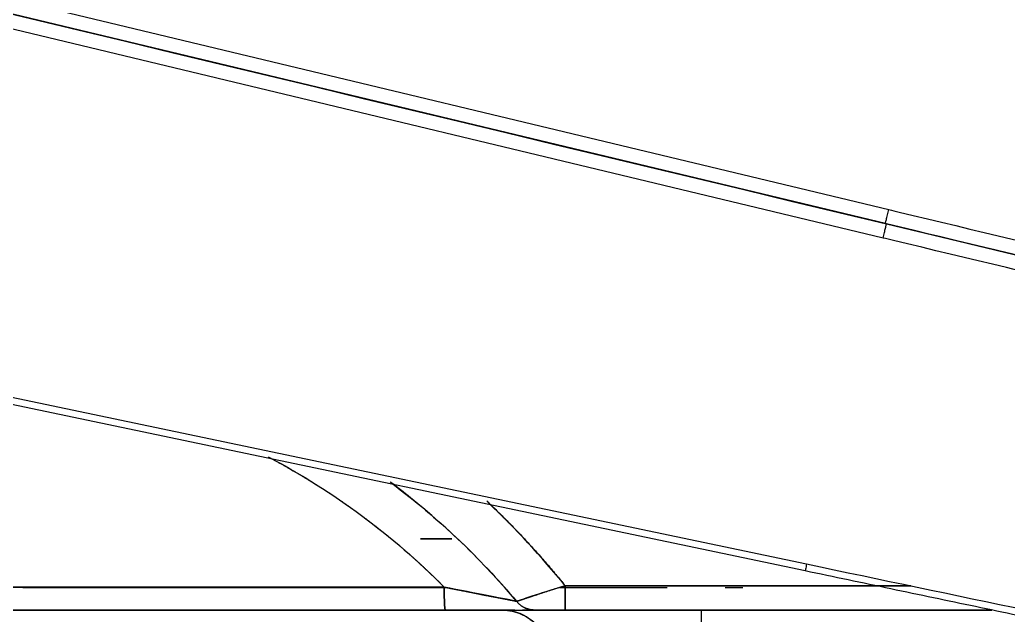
# Model space of a CAD drawing. Extents: x 86520 to 160660, y -2551 to 2752.
# Drawn here: x 89208.42 to 89229.21, y 1548.65 to 1561.18 of the extents above; entities that cross this region are included whole.
import ezdxf

# ---------------------------------------------------------------- set-up
doc = ezdxf.new("R2010")
doc.units = 0
doc.header["$LTSCALE"] = 10
doc.header["$MEASUREMENT"] = 0
doc.layers.add('1', color=7, linetype='CONTINUOUS')

msp = doc.modelspace()

# ---------------------------------------------------------------- linework, layer by layer
at = {"layer": '1', "color": 7, "linetype": 'CONTINUOUS'}
for p, q in [((89162.6854, 1572.5451), (89226.7015, 1557.1832)), ((89226.6292, 1556.8867), (89162.6131, 1572.2485)), ((89226.5812, 1556.5843), (89162.543, 1571.9515)), ((89224.9409, 1549.5798), (89160.4578, 1563.0988)), ((89160.4906, 1563.2446), (89224.9727, 1549.7257)), ((89226.6513, 1556.8814), (89226.6317, 1556.8861)), ((89217.3461, 1549.2307), (89208.4849, 1549.2307)), ((89217.3907, 1549.2307), (89217.3903, 1549.2307)), ((89219.8922, 1549.2307), (89219.7739, 1549.2307))]:
    msp.add_line(p, q, dxfattribs=at)
for points, degree, knots in [([(89259.8546, 1557.4987), (89259.681, 1557.6046), (89259.3338, 1557.8163), (89258.8132, 1558.134), (89258.2926, 1558.4519), (89257.7722, 1558.77), (89257.2518, 1559.0883), (89256.7316, 1559.4067), (89256.2114, 1559.7253), (89255.6913, 1560.0441), (89255.1713, 1560.363), (89254.6515, 1560.6821), (89254.1317, 1561.0014), (89253.612, 1561.3209), (89253.0925, 1561.6406), (89252.573, 1561.9604), (89252.0536, 1562.2804), (89251.5344, 1562.6006), (89251.0152, 1562.921), (89250.4962, 1563.2416), (89249.9772, 1563.5624), (89249.4584, 1563.8833), (89248.9397, 1564.2045), (89248.4211, 1564.5258), (89247.9026, 1564.8474), (89247.3842, 1565.1691), (89246.866, 1565.491), (89246.3478, 1565.8131), (89245.8298, 1566.1354), (89245.3119, 1566.4579), (89244.7941, 1566.7806), (89244.2764, 1567.1035), (89243.7588, 1567.4267), (89243.2414, 1567.75), (89242.7241, 1568.0735), (89242.2069, 1568.3972), (89241.6898, 1568.7211), (89241.1729, 1569.0453), (89240.6561, 1569.3696), (89240.1394, 1569.6942), (89239.6228, 1570.019), (89239.1064, 1570.3439), (89238.5901, 1570.6691), (89238.0739, 1570.9946), (89237.5579, 1571.3202), (89237.042, 1571.646), (89236.5262, 1571.9721), (89236.0106, 1572.2984), (89235.4951, 1572.6249), (89234.9797, 1572.9516), (89234.4645, 1573.2786), (89233.9494, 1573.6058), (89233.4345, 1573.9332), (89232.9197, 1574.2608), (89232.405, 1574.5887), (89231.8905, 1574.9167), (89231.3762, 1575.2451), (89230.8619, 1575.5736), (89230.3479, 1575.9024), (89229.8339, 1576.2314), (89229.3202, 1576.5607), (89228.8065, 1576.8902), (89228.2931, 1577.2199), (89227.7797, 1577.5499), (89227.2666, 1577.8801), (89226.7535, 1578.2106), (89226.2407, 1578.5413), (89225.728, 1578.8722), (89225.2154, 1579.2034), (89224.703, 1579.5349), (89224.1908, 1579.8665), (89223.6787, 1580.1985), (89223.1668, 1580.5307), (89222.655, 1580.8631), (89222.1434, 1581.1958), (89221.632, 1581.5288), (89221.0736, 1581.8927), (89220.4681, 1582.2879), (89219.8156, 1582.7143), (89219.1631, 1583.1414), (89218.5106, 1583.569), (89217.8582, 1583.9973), (89217.2057, 1584.4262), (89216.5533, 1584.8558), (89215.9009, 1585.286), (89215.2485, 1585.7168), (89214.5961, 1586.1483), (89213.9438, 1586.5804), (89213.2915, 1587.0132), (89212.6393, 1587.4466), (89211.9871, 1587.8807), (89211.335, 1588.3155), (89210.6829, 1588.7509), (89210.0309, 1589.187), (89209.3789, 1589.6238), (89208.727, 1590.0612), (89208.0752, 1590.4994), (89207.4235, 1590.9382), (89206.7718, 1591.3778), (89206.1202, 1591.818), (89205.4687, 1592.259), (89204.8172, 1592.7007), (89204.1659, 1593.1431), (89203.5147, 1593.5862), (89202.8635, 1594.03), (89202.2125, 1594.4745), (89201.5615, 1594.9198), (89200.9107, 1595.3659), (89200.26, 1595.8127), (89199.6094, 1596.2602), (89198.9589, 1596.7085), (89198.3086, 1597.1575), (89197.6583, 1597.6073), (89197.0083, 1598.0579), (89196.3583, 1598.5092), (89195.7085, 1598.9613), (89195.0588, 1599.4142), (89194.4093, 1599.8679), (89193.7599, 1600.3223), (89193.1107, 1600.7776), (89192.4616, 1601.2337), (89191.8128, 1601.6906), (89191.164, 1602.1482), (89190.5155, 1602.6067), (89189.8671, 1603.066), (89189.2189, 1603.5262), (89188.5709, 1603.9872), (89187.923, 1604.449), (89187.2754, 1604.9116), (89186.6279, 1605.3751), (89185.9807, 1605.8394), (89185.3337, 1606.3046), (89184.6868, 1606.7707), (89184.0402, 1607.2375), (89183.6094, 1607.5494), (89183.394, 1607.7054)], 3, [0, 0, 0, 0, 0.006663, 0.0133262, 0.0199895, 0.0266528, 0.0333163, 0.0399799, 0.0466436, 0.0533074, 0.0599714, 0.0666354, 0.0732995, 0.0799637, 0.0866281, 0.0932925, 0.099957, 0.1066217, 0.1132864, 0.1199512, 0.1266161, 0.1332811, 0.1399462, 0.1466114, 0.1532767, 0.1599421, 0.1666076, 0.1732731, 0.1799388, 0.1866045, 0.1932703, 0.1999362, 0.2066022, 0.2132683, 0.2199345, 0.2266007, 0.233267, 0.2399334, 0.2465999, 0.2532665, 0.2599332, 0.2665999, 0.2732667, 0.2799336, 0.2866006, 0.2932676, 0.2999347, 0.3066019, 0.3132692, 0.3199365, 0.326604, 0.3332715, 0.339939, 0.3466067, 0.3532744, 0.3599422, 0.3666101, 0.373278, 0.3799461, 0.3866141, 0.3932823, 0.3999506, 0.4066189, 0.4132872, 0.4199557, 0.4266242, 0.4332928, 0.4399615, 0.4466302, 0.4532991, 0.459968, 0.4666369, 0.473306, 0.4799751, 0.4866442, 0.4933135, 0.4999828, 0.5084982, 0.5170173, 0.5255401, 0.5340666, 0.5425968, 0.5511307, 0.5596683, 0.5682096, 0.5767546, 0.5853033, 0.5938556, 0.6024117, 0.6109714, 0.6195349, 0.628102, 0.6366728, 0.6452473, 0.6538255, 0.6624074, 0.670993, 0.6795822, 0.6881752, 0.6967719, 0.7053722, 0.7139763, 0.722584, 0.7311955, 0.7398106, 0.7484295, 0.757052, 0.7656783, 0.7743083, 0.7829419, 0.7915793, 0.8002204, 0.8088653, 0.8175138, 0.8261661, 0.8348221, 0.8434819, 0.8521453, 0.8608125, 0.8694835, 0.8781582, 0.8868366, 0.8955188, 0.9042048, 0.9128945, 0.921588, 0.9302853, 0.9389864, 0.9476912, 0.9563998, 0.9651122, 0.9738285, 0.9825485, 0.9912723, 1, 1, 1, 1]), ([(89228.0753, 1562.8292), (89232.1687, 1561.6659), (89236.2974, 1560.7024), (89241.6861, 1559.7491), (89243.3798, 1559.5066), (89246.3698, 1559.2017), (89247.6671, 1559.137), (89248.7671, 1559.1599)], 3, [0, 0, 0, 0, 0.5, 0.5, 0.75, 0.75, 1, 1, 1, 1]), ([(89249.0541, 1558.5941), (89248.4676, 1558.5848), (89247.8261, 1558.6007), (89246.7965, 1558.6589), (89246.442, 1558.684), (89245.7129, 1558.745), (89245.3382, 1558.781), (89244.1875, 1558.9043), (89243.3851, 1559.007), (89242.1443, 1559.188), (89241.7245, 1559.2529), (89241.0872, 1559.3565), (89240.7667, 1559.4099), (89240.3899, 1559.4748), (89240.2008, 1559.508), (89240.106, 1559.5247), (89240.0586, 1559.5331), (89240.0349, 1559.5373), (89240.0231, 1559.5394), (89240.0171, 1559.5405), (89240.0142, 1559.541), (89240.0129, 1559.5412), (89240.0121, 1559.5414), (89240.0117, 1559.5414), (89239.0863, 1559.7062), (89238.1301, 1559.8911), (89236.1708, 1560.2979), (89234.1649, 1560.7415), (89232.1014, 1561.25), (89230.0268, 1561.7867), (89228.9839, 1562.0692), (89227.9443, 1562.3637)], 3, [0, 0, 0, 0, 0.125, 0.125, 0.1875, 0.1875, 0.25, 0.25, 0.375, 0.375, 0.4375, 0.4375, 0.46875, 0.484375, 0.4921875, 0.4960938, 0.4980469, 0.4990234, 0.4995117, 0.4997559, 0.4998779, 0.499939, 0.499939, 0.5, 0.5, 0.625, 0.625, 0.75, 0.875, 0.875, 1, 1, 1, 1]), ([(89226.6292, 1556.8867), (89226.6293, 1556.8866), (89226.6313, 1556.8944), (89226.6388, 1556.9242), (89226.6442, 1556.9462), (89226.6576, 1557.0013), (89226.6656, 1557.0342), (89226.6829, 1557.1059), (89226.6922, 1557.1446), (89226.7015, 1557.1832)], 3, [0, 0, 0, 0, 0.25, 0.25, 0.5, 0.5, 0.75, 0.75, 1, 1, 1, 1]), ([(89226.7015, 1557.1833), (89226.7737, 1557.166), (89226.8458, 1557.1487), (89230.1005, 1556.3677), (89233.2737, 1555.6061), (89239.1233, 1554.202), (89241.7974, 1553.5601), (89246.241, 1552.4932), (89248.0088, 1552.0686), (89250.3431, 1551.5076), (89250.935, 1551.3651), (89250.9235, 1551.3675)], 3, [0, 0, 0, 0, 0.0056664, 0.0056664, 0.2556664, 0.2556664, 0.5056664, 0.5056664, 0.7556664, 0.7556664, 1, 1, 1, 1]), ([(89226.5812, 1556.5843), (89226.5904, 1556.6229), (89226.5997, 1556.6617), (89226.6168, 1556.7334), (89226.6246, 1556.7664), (89226.6376, 1556.8215), (89226.6428, 1556.8436), (89226.6497, 1556.8735), (89226.6514, 1556.8813), (89226.6513, 1556.8814)], 3, [0, 0, 0, 0, 0.25, 0.25, 0.5, 0.5, 0.75, 0.75, 1, 1, 1, 1]), ([(89242.8365, 1552.9963), (89241.8036, 1553.2443), (89240.6765, 1553.5149), (89238.2037, 1554.1086), (89236.8619, 1554.4306), (89232.7064, 1555.4281), (89229.6685, 1556.1572), (89226.6251, 1556.8875)], 3, [0, 0, 0, 0, 0.2453241, 0.2453241, 0.4968837, 0.4968837, 1, 1, 1, 1]), ([(89250.5606, 1551.1406), (89250.5723, 1551.1382), (89249.961, 1551.2853), (89247.5803, 1551.8574), (89245.8363, 1552.2763), (89239.1519, 1553.8812), (89232.9824, 1555.3621), (89226.6513, 1556.8814)], 3, [0, 0, 0, 0, 0.25, 0.25, 0.5, 0.5, 1, 1, 1, 1]), ([(89226.6513, 1556.8814), (89229.0947, 1556.295), (89231.4791, 1555.7228), (89233.8541, 1555.1528), (89236.0906, 1554.616), (89238.3186, 1554.0812), (89240.3278, 1553.5988), (89242.3303, 1553.1181), (89245.6579, 1552.3191), (89246.9488, 1552.0091), (89248.2432, 1551.6981), (89249.0849, 1551.4958), (89249.9302, 1551.2927), (89250.5009, 1551.1553), (89250.5592, 1551.1411)], 2, [0, 0, 0, 0.1327272, 0.1327272, 0.2654544, 0.2654544, 0.3981816, 0.3981816, 0.5309088, 0.6636361, 0.6636361, 0.7963633, 0.7963633, 0.9290905, 1, 1, 1]), ([(89250.4575, 1550.852), (89250.1699, 1550.9212), (89249.7047, 1551.0331), (89247.8884, 1551.4696), (89246.1206, 1551.8941), (89241.677, 1552.9611), (89239.003, 1553.603), (89233.1534, 1555.0071), (89229.9801, 1555.7687), (89226.7254, 1556.5497), (89226.6533, 1556.567), (89226.5812, 1556.5843)], 3, [0, 0, 0, 0, 0.15122, 0.15122, 0.4320251, 0.4320251, 0.7128302, 0.7128302, 0.9936353, 0.9936353, 1, 1, 1, 1]), ([(89217.3463, 1549.2394), (89217.3321, 1549.2538), (89217.3036, 1549.2825), (89217.2606, 1549.3254), (89217.2174, 1549.3682), (89217.1739, 1549.4108), (89217.1302, 1549.4533), (89217.0863, 1549.4957), (89217.0422, 1549.5379), (89216.9978, 1549.5801), (89216.9532, 1549.622), (89216.9083, 1549.6639), (89216.8632, 1549.7056), (89216.8179, 1549.7472), (89216.7724, 1549.7886), (89216.7266, 1549.8299), (89216.6806, 1549.8711), (89216.6343, 1549.9122), (89216.5878, 1549.9531), (89216.5411, 1549.9938), (89216.4941, 1550.0345), (89216.4469, 1550.0749), (89216.3995, 1550.1153), (89216.3519, 1550.1555), (89216.304, 1550.1955), (89216.2558, 1550.2355), (89216.2075, 1550.2752), (89216.1589, 1550.3149), (89216.1101, 1550.3543), (89216.061, 1550.3937), (89216.0117, 1550.4329), (89215.9622, 1550.4719), (89215.9124, 1550.5108), (89215.8624, 1550.5495), (89215.8122, 1550.5881), (89215.7617, 1550.6266), (89215.711, 1550.6649), (89215.6601, 1550.703), (89215.6089, 1550.741), (89215.5575, 1550.7788), (89215.5059, 1550.8164), (89215.4541, 1550.8539), (89215.402, 1550.8913), (89215.3496, 1550.9284), (89215.2971, 1550.9654), (89215.2443, 1551.0023), (89215.1912, 1551.039), (89215.138, 1551.0755), (89215.0845, 1551.1118), (89215.0307, 1551.148), (89214.9768, 1551.184), (89214.9225, 1551.2199), (89214.8681, 1551.2555), (89214.8134, 1551.291), (89214.7585, 1551.3263), (89214.7034, 1551.3615), (89214.648, 1551.3964), (89214.5924, 1551.4312), (89214.5366, 1551.4658), (89214.4805, 1551.5002), (89214.4242, 1551.5344), (89214.3677, 1551.5685), (89214.3109, 1551.6023), (89214.2539, 1551.636), (89214.1967, 1551.6695), (89214.1392, 1551.7028), (89214.0815, 1551.7358), (89214.0236, 1551.7687), (89213.9654, 1551.8014), (89213.907, 1551.8339), (89213.8483, 1551.8662), (89213.7895, 1551.8983), (89213.7304, 1551.9302), (89213.6851, 1551.9543), (89213.6595, 1551.9679), (89213.6537, 1551.971)], 3, [0, 0, 0, 0, 0.0131526, 0.0263213, 0.0395063, 0.0527076, 0.0659256, 0.0791603, 0.0924119, 0.1056806, 0.1189665, 0.1322697, 0.1455904, 0.1589288, 0.1722849, 0.185659, 0.1990511, 0.2124614, 0.22589, 0.239337, 0.2528026, 0.2662868, 0.2797899, 0.2933119, 0.306853, 0.3204132, 0.3339927, 0.3475916, 0.3612099, 0.3748479, 0.3885056, 0.4021831, 0.4158805, 0.4295979, 0.4433355, 0.4570932, 0.4708713, 0.4846698, 0.4984888, 0.5123284, 0.5261886, 0.5400697, 0.5539717, 0.5678946, 0.5818385, 0.5958036, 0.6097899, 0.6237976, 0.6378266, 0.6518772, 0.6659493, 0.680043, 0.6941585, 0.7082958, 0.722455, 0.7366363, 0.7508395, 0.765065, 0.7793127, 0.7935827, 0.8078751, 0.82219, 0.8365275, 0.8508876, 0.8652705, 0.8796762, 0.8941048, 0.9085565, 0.9230312, 0.937529, 0.9520502, 0.9665947, 0.9811626, 0.9957541, 1, 1, 1, 1]), ([(89218.8707, 1548.9401), (89218.1989, 1549.7379), (89217.4506, 1550.4668), (89216.5002, 1551.2303), (89216.3578, 1551.3409), (89216.2135, 1551.4491)], 3, [0, 0, 0, 0, 0.8520154, 0.8520154, 1, 1, 1, 1]), ([(89175.9745, 1550.4469), (89175.9757, 1550.4469), (89177.5535, 1550.4052), (89180.8056, 1550.3197), (89185.8284, 1550.1885), (89191.1443, 1550.0501), (89195.2379, 1549.9434), (89197.9975, 1549.8713), (89199.3116, 1549.8369), (89200.5839, 1549.8037), (89201.5271, 1549.7791), (89202.1545, 1549.7627), (89202.4791, 1549.7542), (89202.8011, 1549.7458), (89203.0508, 1549.7393), (89203.2257, 1549.7347), (89203.3235, 1549.7321), (89203.4115, 1549.7297), (89203.4898, 1549.7275), (89203.5584, 1549.7256), (89203.6171, 1549.7238), (89203.6662, 1549.7223), (89203.7054, 1549.721), (89203.7349, 1549.72), (89203.7547, 1549.7191), (89203.7667, 1549.7185), (89203.7742, 1549.7176), (89203.7805, 1549.7168), (89203.7869, 1549.7159), (89203.7934, 1549.715), (89203.8001, 1549.7139), (89203.8068, 1549.7127), (89203.8136, 1549.7115), (89203.8205, 1549.7101), (89203.8275, 1549.7087), (89203.8346, 1549.7072), (89203.8418, 1549.7055), (89203.8491, 1549.7038), (89203.8565, 1549.702), (89203.864, 1549.7001), (89203.8716, 1549.6981), (89203.8793, 1549.6961), (89203.8871, 1549.6939), (89203.895, 1549.6916), (89203.903, 1549.6893), (89203.9111, 1549.6868), (89203.9193, 1549.6843), (89203.9275, 1549.6817), (89203.9359, 1549.6789), (89203.9444, 1549.6761), (89203.953, 1549.6732), (89203.9617, 1549.6702), (89203.9704, 1549.6672), (89203.9793, 1549.664), (89203.9883, 1549.6607), (89203.9974, 1549.6574), (89204.0065, 1549.6539), (89204.0158, 1549.6504), (89204.0252, 1549.6468), (89204.0346, 1549.643), (89204.0442, 1549.6392), (89204.0539, 1549.6353), (89204.0636, 1549.6314), (89204.0735, 1549.6273), (89204.0834, 1549.6231), (89204.0935, 1549.6189), (89204.1037, 1549.6145), (89204.1139, 1549.6101), (89204.1243, 1549.6056), (89204.1347, 1549.601), (89204.1452, 1549.5963), (89204.1559, 1549.5915), (89204.1666, 1549.5866), (89204.1775, 1549.5816), (89204.1884, 1549.5766), (89204.1995, 1549.5714), (89204.2106, 1549.5662), (89204.2218, 1549.5609), (89204.2332, 1549.5555), (89204.2446, 1549.55), (89204.2561, 1549.5444), (89204.2678, 1549.5387), (89204.2795, 1549.533), (89204.2913, 1549.5271), (89204.3032, 1549.5212), (89204.3152, 1549.5152), (89204.3274, 1549.5091), (89204.3396, 1549.5029), (89204.3519, 1549.4966), (89204.3643, 1549.4902), (89204.3768, 1549.4838), (89204.3894, 1549.4772), (89204.4021, 1549.4706), (89204.4214, 1549.4605), (89204.4468, 1549.4473), (89204.4785, 1549.4312), (89204.5095, 1549.4158), (89204.54, 1549.401), (89204.5698, 1549.3869), (89204.5991, 1549.3735), (89204.6278, 1549.3607), (89204.6559, 1549.3486), (89204.6834, 1549.3371), (89204.7104, 1549.3263), (89204.7367, 1549.3161), (89204.7625, 1549.3065), (89204.7876, 1549.2976), (89204.8122, 1549.2893), (89204.8362, 1549.2817), (89204.8597, 1549.2747), (89204.8825, 1549.2683), (89204.9047, 1549.2626), (89204.9264, 1549.2575), (89204.9475, 1549.253), (89204.968, 1549.2492), (89204.9879, 1549.246), (89205.0072, 1549.2434), (89205.0259, 1549.2414), (89205.0441, 1549.2401), (89205.0593, 1549.2394), (89205.077, 1549.2394), (89205.1025, 1549.2394), (89205.1435, 1549.2394), (89205.1999, 1549.2394), (89205.2717, 1549.2394), (89205.359, 1549.2394), (89205.4617, 1549.2394), (89205.5799, 1549.2394), (89205.7738, 1549.2394), (89206.0368, 1549.2394), (89206.3622, 1549.2394), (89206.6833, 1549.2394), (89207.8824, 1549.2394), (89209.8779, 1549.2395), (89212.5885, 1549.2396), (89215.0504, 1549.2395), (89216.6086, 1549.2395), (89217.3463, 1549.2394)], 3, [0, 0, 0, 0, 0.0000892, 0.1141649, 0.235309, 0.3635217, 0.4988035, 0.5315072, 0.5632014, 0.5938862, 0.6235614, 0.6314538, 0.6392828, 0.6470485, 0.6547508, 0.6573453, 0.6597044, 0.6618282, 0.6637167, 0.6653699, 0.6667877, 0.6679702, 0.6689174, 0.6696293, 0.6701059, 0.6703473, 0.6704982, 0.6706517, 0.6708079, 0.6709667, 0.6711282, 0.6712924, 0.6714593, 0.671629, 0.6718014, 0.6719766, 0.6721546, 0.6723354, 0.672519, 0.6727054, 0.6728947, 0.6730868, 0.6732818, 0.6734796, 0.6736804, 0.673884, 0.6740906, 0.6743001, 0.6745125, 0.6747278, 0.6749461, 0.6751673, 0.6753915, 0.6756186, 0.6758487, 0.6760818, 0.6763178, 0.6765569, 0.6767989, 0.6770439, 0.6772919, 0.6775429, 0.677797, 0.678054, 0.678314, 0.6785771, 0.6788432, 0.6791123, 0.6793844, 0.6796596, 0.6799378, 0.680219, 0.6805033, 0.6807906, 0.681081, 0.6813744, 0.6816708, 0.6819703, 0.6822728, 0.6825784, 0.682887, 0.6831987, 0.6835134, 0.6838312, 0.684152, 0.6844759, 0.6848028, 0.6851328, 0.6854659, 0.685802, 0.6861411, 0.6864833, 0.6868286, 0.6871769, 0.6880514, 0.688906, 0.6897408, 0.690556, 0.6913516, 0.6921277, 0.6928845, 0.6936221, 0.6943405, 0.69504, 0.6957207, 0.6963827, 0.6970262, 0.6976513, 0.6982582, 0.6988471, 0.6994182, 0.6999718, 0.700508, 0.7010272, 0.7015295, 0.7020154, 0.7024851, 0.702939, 0.7033775, 0.7038011, 0.7040432, 0.7046579, 0.705645, 0.7070047, 0.7087368, 0.7108415, 0.7133187, 0.7161683, 0.7193905, 0.727343, 0.7351903, 0.7429324, 0.7505694, 0.821925, 0.8872819, 0.9466403, 1, 1, 1, 1]), ([(89217.3463, 1549.2394), (89213.898, 1549.2394), (89210.4498, 1549.2394), (89206.5705, 1549.2394), (89206.1394, 1549.2394), (89205.4929, 1549.2394), (89205.2774, 1549.2366), (89204.8463, 1549.2423), (89204.6306, 1549.3506), (89204.1992, 1549.5772), (89203.9835, 1549.6955), (89203.6601, 1549.7297), (89203.5524, 1549.7262), (89203.3369, 1549.7318), (89203.2291, 1549.7346), (89202.6903, 1549.7487), (89202.2592, 1549.7599), (89200.104, 1549.8162), (89198.3798, 1549.8613), (89193.2071, 1549.9964), (89189.7587, 1550.0865), (89182.8619, 1550.2667), (89179.3986, 1550.3564), (89175.9769, 1550.4468)], 3, [0, 0, 0, 0, 0.25, 0.25, 0.28125, 0.28125, 0.296875, 0.296875, 0.3125, 0.3125, 0.328125, 0.328125, 0.3359375, 0.3359375, 0.34375, 0.34375, 0.375, 0.375, 0.5, 0.5, 0.75, 0.75, 1, 1, 1, 1]), ([(89217.5048, 1550.2568), (89217.4448, 1550.2568), (89217.388, 1550.2568), (89217.2584, 1550.2568), (89217.1896, 1550.2568), (89217.0696, 1550.2568), (89217.0185, 1550.2568), (89216.9358, 1550.2568), (89216.9043, 1550.2568), (89216.8622, 1550.2568), (89216.8515, 1550.2568), (89216.8515, 1550.2568)], 3, [0, 0, 0, 0, 0.1483017, 0.1483017, 0.3612263, 0.3612263, 0.5741509, 0.5741509, 0.7870754, 0.7870754, 1, 1, 1, 1]), ([(89216.8515, 1550.2568), (89216.8515, 1550.2568), (89216.86, 1550.2568), (89216.9002, 1550.2568), (89216.9678, 1550.2568), (89217.0628, 1550.2568), (89217.185, 1550.2568), (89217.3316, 1550.2568), (89217.4437, 1550.2568), (89217.5034, 1550.2568), (89217.5045, 1550.2568)], 3, [0, 0, 0, 0, 0.1460011, 0.2869904, 0.4254305, 0.5639198, 0.7050542, 0.8512886, 0.9971898, 1, 1, 1, 1]), ([(89247.5319, 1544.8491), (89247.5143, 1544.8518), (89246.0949, 1545.1484), (89244.4664, 1545.4887), (89241.3074, 1546.1502), (89238.1519, 1546.811), (89233.8579, 1547.7108), (89229.5487, 1548.6137), (89224.9409, 1549.5798)], 2, [0, 0, 0, 0.2242214, 0.2242214, 0.4828143, 0.4828143, 0.7414071, 0.7414071, 1, 1, 1]), ([(89224.9726, 1549.7258), (89224.9679, 1549.7033), (89224.9635, 1549.6826), (89224.9558, 1549.6462), (89224.9524, 1549.6305), (89224.9469, 1549.6051), (89224.9448, 1549.5956), (89224.942, 1549.5829), (89224.9412, 1549.5798), (89224.9411, 1549.5797)], 3, [0, 0, 0, 0, 0.25, 0.25, 0.5, 0.5, 0.75, 0.75, 1, 1, 1, 1]), ([(89224.9728, 1549.7257), (89228.0788, 1549.0739), (89231.2006, 1548.4189), (89236.8583, 1547.2321), (89239.4699, 1546.6845), (89242.6479, 1546.0184), (89243.6111, 1545.8165), (89245.2498, 1545.4732), (89245.9291, 1545.331), (89247.0085, 1545.1051), (89247.4023, 1545.0228), (89247.8141, 1544.9371), (89247.9056, 1544.9181), (89247.9056, 1544.9184)], 3, [0, 0, 0, 0, 0.2577628, 0.2577628, 0.5155256, 0.5155256, 0.6444069, 0.6444069, 0.7732883, 0.7732883, 0.9021697, 0.9021697, 1, 1, 1, 1]), ([(89217.3463, 1549.2394), (89217.3555, 1549.2376), (89217.3737, 1549.234), (89217.4008, 1549.2286), (89217.4276, 1549.2233), (89217.4542, 1549.2181), (89217.4804, 1549.2129), (89217.5062, 1549.2079), (89217.5318, 1549.2029), (89217.557, 1549.1981), (89217.5818, 1549.1932), (89217.6063, 1549.1885), (89217.6305, 1549.1838), (89217.6543, 1549.1792), (89217.6778, 1549.1747), (89217.7009, 1549.1702), (89217.7236, 1549.1658), (89217.7459, 1549.1615), (89217.7679, 1549.1572), (89217.7895, 1549.153), (89217.8107, 1549.1489), (89217.8316, 1549.1448), (89217.852, 1549.1407), (89217.8721, 1549.1368), (89217.8918, 1549.1329), (89217.9111, 1549.129), (89217.93, 1549.1252), (89217.9485, 1549.1215), (89217.9666, 1549.1179), (89217.9843, 1549.1143), (89218.0017, 1549.1108), (89218.0186, 1549.1073), (89218.0352, 1549.104), (89218.0513, 1549.1006), (89218.0671, 1549.0974), (89218.0824, 1549.0943), (89218.0974, 1549.0912), (89218.112, 1549.0882), (89218.1262, 1549.0852), (89218.1399, 1549.0824), (89218.1533, 1549.0796), (89218.1663, 1549.077), (89218.179, 1549.0744), (89218.1912, 1549.0719), (89218.203, 1549.0695), (89218.2145, 1549.0672), (89218.2255, 1549.065), (89218.244, 1549.0614), (89218.2697, 1549.0564), (89218.3024, 1549.0501), (89218.3344, 1549.044), (89218.3655, 1549.038), (89218.3959, 1549.0323), (89218.4254, 1549.0267), (89218.4541, 1549.0214), (89218.4819, 1549.0161), (89218.5089, 1549.0111), (89218.535, 1549.0062), (89218.5602, 1549.0015), (89218.5845, 1548.9969), (89218.608, 1548.9924), (89218.6305, 1548.9881), (89218.652, 1548.984), (89218.6727, 1548.98), (89218.6924, 1548.9762), (89218.7113, 1548.9725), (89218.7291, 1548.969), (89218.7461, 1548.9656), (89218.7621, 1548.9624), (89218.7771, 1548.9593), (89218.7912, 1548.9565), (89218.8044, 1548.9537), (89218.8167, 1548.9512), (89218.828, 1548.9489), (89218.8384, 1548.9467), (89218.8478, 1548.9447), (89218.8564, 1548.943), (89218.8641, 1548.9414), (89218.8685, 1548.9405), (89218.8707, 1548.9401)], 3, [0, 0, 0, 0, 0.0150065, 0.0298494, 0.0445271, 0.059038, 0.0733804, 0.0875528, 0.1015536, 0.1153811, 0.1290339, 0.1425104, 0.155809, 0.1689283, 0.1818668, 0.1946231, 0.2071957, 0.2195832, 0.2317843, 0.2437976, 0.2556219, 0.2672558, 0.2786981, 0.2899476, 0.3010032, 0.3118637, 0.322528, 0.3329951, 0.3432638, 0.3533333, 0.3632026, 0.3728708, 0.382337, 0.3916003, 0.4006599, 0.4095152, 0.4181653, 0.4266095, 0.4348473, 0.442878, 0.450701, 0.4583158, 0.4657219, 0.4729188, 0.4799061, 0.4866834, 0.4932505, 0.4996069, 0.519664, 0.5394575, 0.5589867, 0.5782508, 0.5972494, 0.6159818, 0.6344476, 0.6526465, 0.6705783, 0.6882429, 0.7056405, 0.7227714, 0.7396359, 0.7562349, 0.7725692, 0.7886402, 0.8044492, 0.8199982, 0.8352892, 0.8503247, 0.8651076, 0.8796413, 0.8939293, 0.907976, 0.9217858, 0.9353641, 0.9487164, 0.9618491, 0.9747688, 0.9874831, 1, 1, 1, 1]), ([(89218.8706, 1548.94), (89218.8716, 1548.9404), (89218.8735, 1548.9411), (89218.8767, 1548.9422), (89218.8802, 1548.9434), (89218.884, 1548.9447), (89218.8881, 1548.946), (89218.8924, 1548.9475), (89218.8971, 1548.949), (89218.9021, 1548.9507), (89218.9074, 1548.9524), (89218.9131, 1548.9543), (89218.919, 1548.9562), (89218.9253, 1548.9583), (89218.9319, 1548.9605), (89218.9388, 1548.9627), (89218.9461, 1548.9651), (89218.9536, 1548.9676), (89218.9616, 1548.9702), (89218.9698, 1548.973), (89218.9784, 1548.9758), (89218.9874, 1548.9788), (89218.9967, 1548.9819), (89219.0063, 1548.9851), (89219.0163, 1548.9884), (89219.0266, 1548.9918), (89219.0373, 1548.9954), (89219.0483, 1548.999), (89219.0596, 1549.0028), (89219.0713, 1549.0067), (89219.0834, 1549.0107), (89219.0958, 1549.0148), (89219.1085, 1549.0191), (89219.1216, 1549.0234), (89219.135, 1549.0278), (89219.1487, 1549.0324), (89219.1628, 1549.037), (89219.1772, 1549.0417), (89219.1919, 1549.0465), (89219.2069, 1549.0514), (89219.2223, 1549.0564), (89219.2418, 1549.0626), (89219.2655, 1549.0703), (89219.2938, 1549.0795), (89219.3226, 1549.089), (89219.352, 1549.0988), (89219.3818, 1549.1087), (89219.4121, 1549.1188), (89219.4428, 1549.1291), (89219.4739, 1549.1394), (89219.5053, 1549.1498), (89219.537, 1549.1601), (89219.5689, 1549.1705), (89219.601, 1549.1808), (89219.6333, 1549.191), (89219.6656, 1549.2011), (89219.6981, 1549.2111), (89219.7305, 1549.2208), (89219.763, 1549.2303), (89219.7954, 1549.2396), (89219.8278, 1549.2486), (89219.86, 1549.2573), (89219.8815, 1549.2628), (89219.8922, 1549.2656)], 3, [0, 0, 0, 0, 0.0106905, 0.021479, 0.032366, 0.0433515, 0.0544357, 0.0656186, 0.0769002, 0.0882805, 0.0997592, 0.1113363, 0.1230113, 0.134784, 0.1466539, 0.1586205, 0.1706833, 0.1828416, 0.1950948, 0.2074421, 0.2198826, 0.2324154, 0.2450396, 0.2577541, 0.2705579, 0.2834498, 0.2964284, 0.3094926, 0.322641, 0.3358722, 0.3491846, 0.3625768, 0.3760472, 0.389594, 0.4032158, 0.4169106, 0.4306767, 0.4445123, 0.4584155, 0.4723844, 0.4864171, 0.5005115, 0.5249161, 0.5493282, 0.5737354, 0.5981257, 0.6224872, 0.6468081, 0.6710771, 0.6952832, 0.7194156, 0.7434642, 0.767419, 0.7912706, 0.8150102, 0.8386294, 0.8621202, 0.8854754, 0.9086882, 0.9317525, 0.9546624, 0.9774131, 1, 1, 1, 1]), ([(89219.8922, 1549.2656), (89219.8922, 1549.2325), (89219.8922, 1549.1993), (89219.8922, 1549.1343), (89219.8922, 1549.1023), (89219.8922, 1549.0408), (89219.8922, 1549.0113), (89219.8922, 1548.9559), (89219.8922, 1548.93), (89219.8922, 1548.8828), (89219.8922, 1548.8615), (89219.8922, 1548.8244), (89219.8922, 1548.8085), (89219.8922, 1548.7829), (89219.8922, 1548.7732), (89219.8922, 1548.7601), (89219.8922, 1548.7568), (89219.8922, 1548.7568)], 3, [0, 0, 0, 0, 0.125, 0.125, 0.25, 0.25, 0.375, 0.375, 0.5, 0.5, 0.625, 0.625, 0.75, 0.75, 0.875, 0.875, 1, 1, 1, 1]), ([(89217.3707, 1548.7568), (89213.1943, 1548.7568), (89207.0259, 1548.7568), (89206.3932, 1548.7568), (89205.7328, 1548.7568), (89205.0906, 1548.7568), (89205.0863, 1548.7568), (89204.8613, 1548.7568), (89204.4507, 1548.7568), (89204.0318, 1548.7568), (89203.8166, 1548.7568), (89203.7954, 1548.7568), (89203.171, 1548.7568), (89202.5252, 1548.7568), (89201.8795, 1548.7568), (89201.8742, 1548.7568), (89196.7137, 1548.7568), (89177.032, 1548.7568), (89176.0624, 1548.7568)], 2, [0, 0, 0, 0.25, 0.25, 0.28125, 0.28125, 0.296875, 0.296875, 0.3125, 0.3125, 0.328125, 0.328125, 0.34375, 0.34375, 0.375, 0.375, 0.5, 0.5, 1, 1, 1]), ([(89176.0624, 1548.7568), (89179.4795, 1548.7568), (89182.9382, 1548.7568), (89189.826, 1548.7568), (89193.2698, 1548.7568), (89198.4356, 1548.7568), (89200.1576, 1548.7568), (89202.31, 1548.7568), (89202.7405, 1548.7568), (89203.2786, 1548.7568), (89203.3862, 1548.7568), (89203.6014, 1548.7568), (89203.7094, 1548.7568), (89204.031, 1548.7568), (89204.2407, 1548.7568), (89204.6607, 1548.7568), (89204.8709, 1548.7568), (89205.3016, 1548.7568), (89205.5173, 1548.7568), (89206.1638, 1548.7568), (89206.5949, 1548.7568), (89210.4742, 1548.7568), (89213.9224, 1548.7568), (89217.3707, 1548.7568)], 3, [0, 0, 0, 0, 0.25, 0.25, 0.5, 0.5, 0.625, 0.625, 0.65625, 0.65625, 0.6640625, 0.6640625, 0.671875, 0.671875, 0.6875, 0.6875, 0.703125, 0.703125, 0.71875, 0.71875, 0.75, 0.75, 1, 1, 1, 1]), ([(89218.8319, 1548.7568), (89218.6953, 1548.7568), (89218.5178, 1548.7568), (89218.0234, 1548.7568), (89217.3707, 1548.7568)], 2, [0, 0, 0, 0.2295652, 0.2295652, 1, 1, 1]), ([(89219.2683, 1548.464), (89219.222, 1548.5102), (89219.1712, 1548.552), (89219.0624, 1548.6247), (89219.0044, 1548.6557), (89218.8834, 1548.7058), (89218.8205, 1548.7249), (89218.6921, 1548.7504), (89218.6267, 1548.7568), (89218.5612, 1548.7568)], 3, [0, 0, 0, 0, 0.25, 0.25, 0.5, 0.5, 0.75, 0.75, 1, 1, 1, 1]), ([(89219.8922, 1548.7568), (89219.5876, 1548.7568), (89219.3878, 1548.7568), (89219.278, 1548.7568), (89219.2472, 1548.7568)], 2, [0, 0, 0, 0.6666667, 0.6666667, 1, 1, 1]), ([(89222.7515, 1548.7568), (89222.7515, 1548.7568), (89222.7515, 1548.7505), (89222.7515, 1548.7256), (89222.7515, 1548.7069), (89222.7515, 1548.6579), (89222.7515, 1548.6275), (89222.7515, 1548.5563), (89222.7515, 1548.5155), (89222.7515, 1548.4247), (89222.7515, 1548.3749), (89222.7515, 1548.268), (89222.7515, 1548.2111), (89222.7515, 1548.0921), (89222.7515, 1548.0302), (89222.7515, 1547.9036), (89222.7515, 1547.839), (89222.7515, 1547.7743)], 3, [0, 0, 0, 0, 0.125, 0.125, 0.25, 0.25, 0.375, 0.375, 0.5, 0.5, 0.625, 0.625, 0.75, 0.75, 0.875, 0.875, 1, 1, 1, 1])]:
    msp.add_open_spline(points, degree=degree, knots=knots, dxfattribs=at)
for points, degree in [([(89162.6131, 1572.2485), (89183.9591, 1567.1262), (89205.3052, 1562.0038), (89226.6513, 1556.8814)], 3), ([(89226.6317, 1556.8861), (89226.6308, 1556.8863), (89226.63, 1556.8865), (89226.6292, 1556.8867)], 3), ([(89213.6712, 1551.9663), (89215.0224, 1551.2495), (89216.2653, 1550.3291), (89217.3463, 1549.2394)], 3), ([(89216.2439, 1551.4274), (89217.2109, 1550.6958), (89218.0948, 1549.8584), (89218.8706, 1548.94)], 3), ([(89218.2417, 1551.0512), (89219.1205, 1550.2247), (89219.8922, 1549.2656)], 2), ([(89219.8922, 1549.2656), (89219.3933, 1549.8856), (89218.8487, 1550.4736), (89218.2648, 1551.023)], 3), ([(89208.4849, 1549.2307), (89211.4535, 1549.2307), (89214.4221, 1549.2307), (89217.3907, 1549.2307)], 3), ([(89218.8707, 1548.9401), (89218.7159, 1548.9702), (89217.9846, 1549.1115), (89217.3463, 1549.2394)], 3), ([(89219.8922, 1549.2656), (89219.4708, 1549.1375), (89218.9717, 1548.9764), (89218.8707, 1548.9401)], 3), ([(89219.7791, 1549.2307), (89220.5317, 1549.2307), (89221.2843, 1549.2307), (89222.0369, 1549.2307)], 3), ([(89219.8922, 1549.2656), (89227.1655, 1549.2656)], 1), ([(89219.8922, 1548.7568), (89219.8922, 1549.2656)], 1), ([(89227.1655, 1549.2656), (89224.741, 1549.2656), (89222.3166, 1549.2656), (89219.8922, 1549.2656)], 3), ([(89223.2595, 1549.2307), (89223.3831, 1549.2307), (89223.5068, 1549.2307), (89223.6305, 1549.2307)], 3), ([(89217.3707, 1548.7568), (89218.1341, 1548.7568), (89219.0532, 1548.7568), (89219.2472, 1548.7568)], 3), ([(89219.2472, 1548.7568), (89219.1805, 1548.7568), (89218.9981, 1548.7568)], 2), ([(89219.2472, 1548.7568), (89219.3132, 1548.7568), (89219.6306, 1548.7568), (89219.8922, 1548.7568)], 3), ([(89228.8665, 1548.7568), (89219.8922, 1548.7568)], 1), ([(89219.8922, 1548.7568), (89222.8836, 1548.7568), (89225.875, 1548.7568), (89228.8665, 1548.7568)], 3)]:
    msp.add_open_spline(points, degree=degree, dxfattribs=at)
for points, weights in [([(89217.3463, 1549.2394), (89217.3471, 1548.7568), (89217.3707, 1548.7568)], [1, 0.719306487493, 1]), ([(89217.3707, 1548.7568), (89217.3471, 1548.7568), (89217.3463, 1549.2394)], [1, 0.719306487516, 1]), ([(89218.5612, 1548.7568), (89218.9754, 1548.7568), (89219.2683, 1548.464)], [1, 0.923879532511, 1]), ([(89219.2472, 1548.7568), (89219.0167, 1548.7568), (89218.8707, 1548.9401)], [1, 0.903728931419, 1]), ([(89218.8707, 1548.9401), (89219.0167, 1548.7568), (89219.2472, 1548.7568)], [1, 0.903728931419, 1])]:
    msp.add_rational_spline(points, weights, degree=2, dxfattribs=at)

doc.saveas('drawing.dxf')
